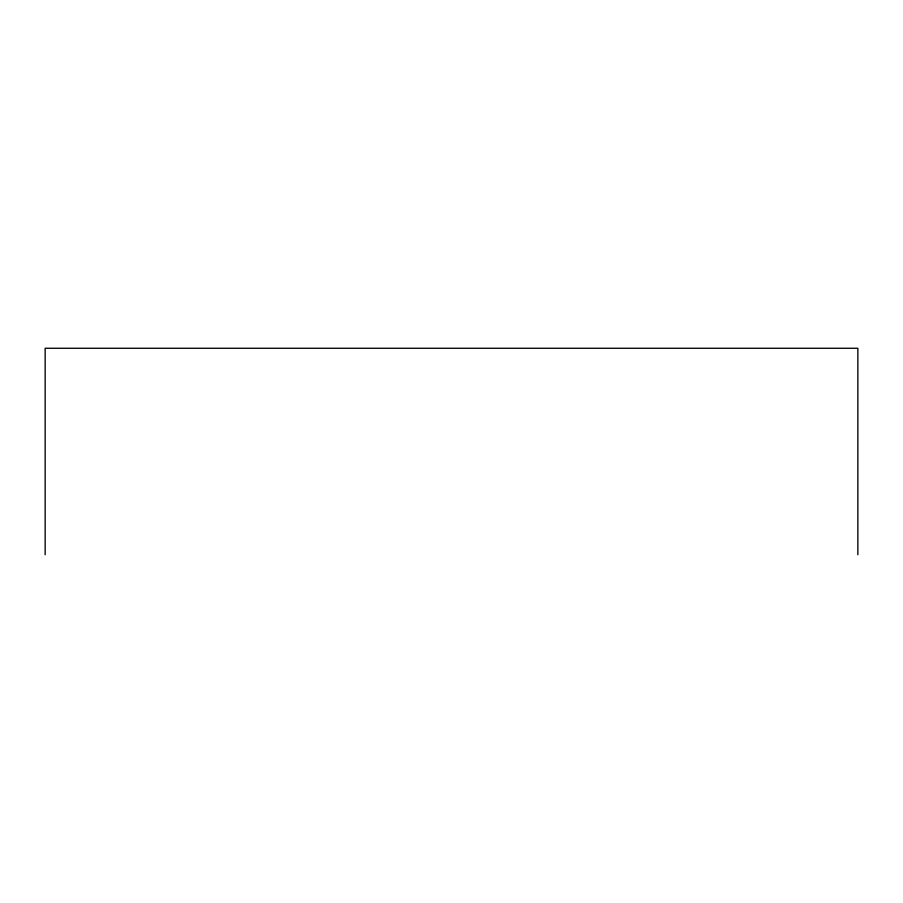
<?xml version="1.0" encoding="UTF-8"?>
<svg xmlns="http://www.w3.org/2000/svg" width="903" height="903" viewBox="0 0 903 903"><rect width="100%" height="100%" fill="white"/><g stroke="black" fill="none" stroke-linecap="round" stroke-linejoin="round"><path stroke-width="1.35" d="M857.85 554.724L857.85 348.276L45.15 348.276L45.15 554.724"/></g></svg>
